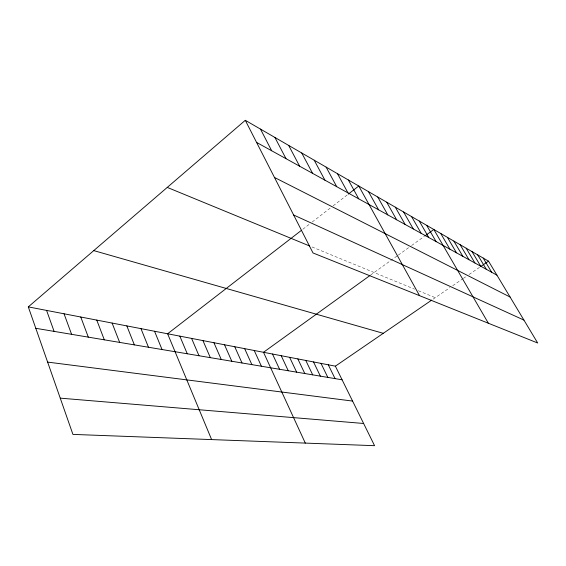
<?xml version="1.0" encoding="UTF-8"?>
<svg xmlns="http://www.w3.org/2000/svg" width="566" height="566" viewBox="0 0 566 566"><rect width="100%" height="100%" fill="white"/><g stroke="black" fill="none" stroke-linecap="round" stroke-linejoin="round"><path stroke-width="0.42" stroke-dasharray="2.83 2.12" d="M302.838 229.258L309.56 224.065M312.227 221.999L331.096 207.418M333.162 205.826L347.623 194.647M370.652 275.041L397.573 255.627M398.273 255.125L408.808 247.533M411.638 245.488L424.316 236.347M433.139 299.131L449.906 287.634M452.715 285.71L462.62 278.925M463.328 278.437L466.165 276.491M469.03 274.524L479.819 267.131M312.015 246.96L414.581 289.162M418.352 290.719L435.268 297.674"/><path stroke-width="0.85" d="M28.3 306.885L335.376 366.16L374.572 445.69L72.929 434.398L28.3 306.885L245.297 120.31L488.529 261.159L537.7 343.01L313.019 252.967L245.297 120.31M301.459 230.327L167.614 333.777L211.62 439.591M348.323 194.11L358.773 186.023L419.555 295.664M369.959 275.543L263.508 352.285L305.3 443.093M424.995 235.859L433.832 229.485L488.359 323.236M335.376 366.16L431.724 300.1M480.548 266.628L488.529 261.159M60.244 398.146L363.62 423.474M47.622 362.099L352.583 401.075M35.8 328.308L342.097 379.8M93.765 250.604L383.267 333.324M167.26 187.403L309.644 245.991M293.641 215.002L523.932 320.094M274.468 177.448L510.079 297.03M256.589 142.427L496.934 275.161M483.194 258.068L491.691 272.26M477.697 254.884L486.286 269.275M472.023 251.601L480.704 266.197M466.165 248.212L474.945 263.013M460.123 244.71L468.995 259.73M453.875 241.095L462.847 256.334M447.416 237.352L456.493 252.825M440.744 233.489L449.913 249.189M426.679 225.346L436.053 241.533M419.265 221.051L428.745 237.501M411.574 216.601L421.161 233.312M403.6 211.981L413.3 228.968M395.323 207.184L405.129 224.454M386.72 202.204L396.639 219.771M377.777 197.025L387.802 214.889M368.466 191.633L378.612 209.816M348.366 179.995L358.738 198.843M337.485 173.698L347.977 192.9M326.115 167.112L336.728 186.681M314.215 160.22L324.941 180.179M301.742 152.997L312.588 173.352M288.667 145.427L299.626 166.199M274.935 137.474L286.007 158.678M260.494 129.112L271.68 150.761M328.287 364.794L335.058 378.612M321.007 363.386L327.82 377.395M313.507 361.936L320.37 376.142M305.789 360.45L312.694 374.855M297.836 358.915L304.791 373.525M289.643 357.33L296.648 372.159M281.203 355.703L288.25 370.744M272.494 354.019L279.583 369.287M254.233 350.495L261.407 366.237M244.654 348.649L251.87 364.631M234.749 346.739L242.007 362.976M224.511 344.758L231.805 361.257M213.92 342.713L221.256 359.481M202.953 340.598L210.326 357.648M191.598 338.404L198.999 355.745M179.825 336.133L187.261 353.771M154.553 331.259L162.039 349.533M140.969 328.634L148.476 347.248M126.834 325.903L134.361 344.878M112.11 323.066L119.652 342.409M96.772 320.101L104.314 339.826M80.761 317.01L88.31 337.138M64.05 313.783L71.585 334.329M46.575 310.416L54.103 331.386"/></g></svg>
